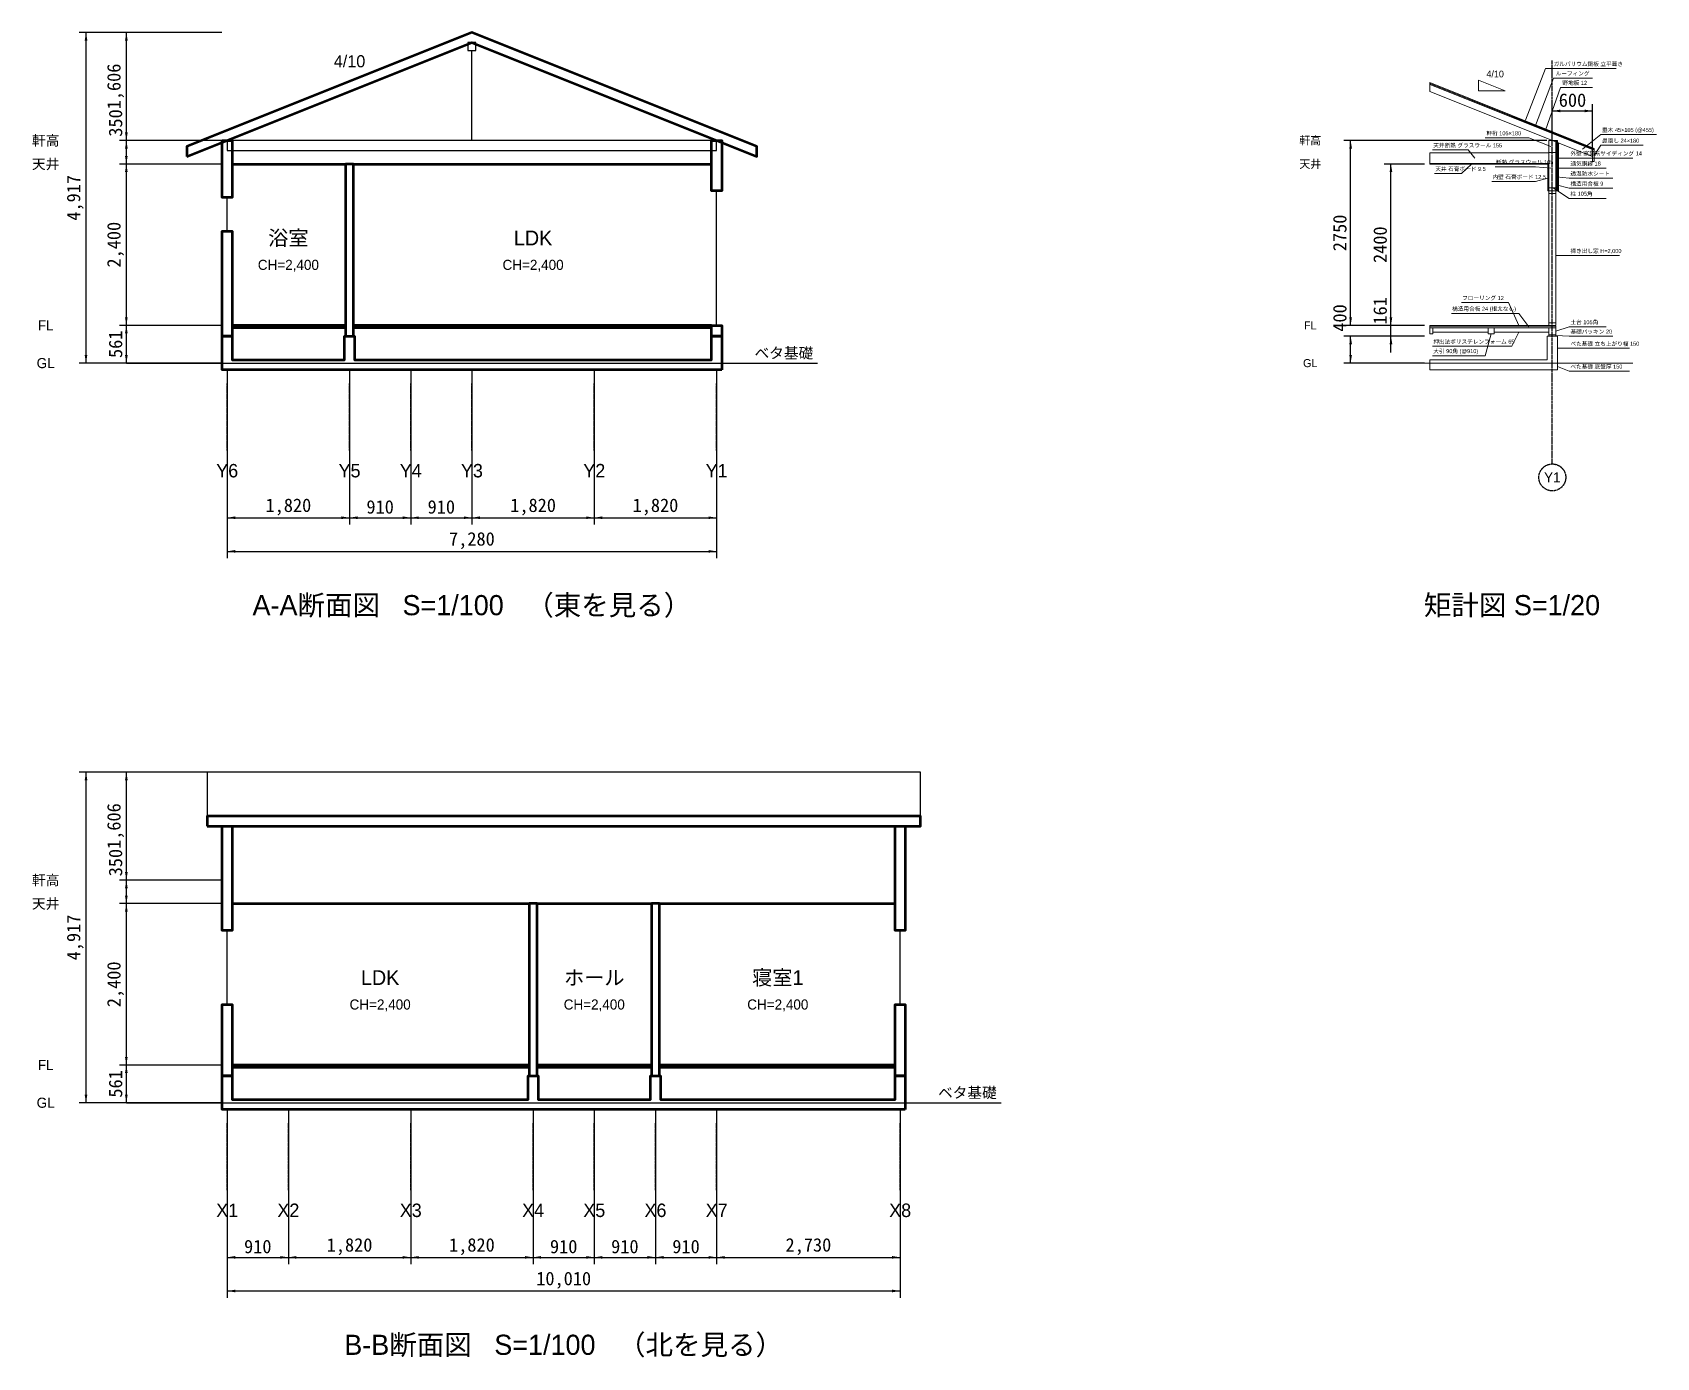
# Model space of a CAD drawing. Header units: millimetres. Extents: x -2900 to 51550, y -25289 to 10180.
# Drawn here: x 27394 to 51550, y -25289 to -5583 of the extents above; entities that cross this region are included whole.
import ezdxf
from ezdxf.enums import TextEntityAlignment as Align

# ---------------------------------------------------------------- set-up
doc = ezdxf.new("R2010")
doc.units = ezdxf.units.MM
doc.linetypes.add('CENTER', pattern=[50.8, 31.75, -6.35, 6.35, -6.35])
for name, color, linetype in [('DIM', 2, 'CONTINUOUS'), ('GRID', 1, 'CENTER'), ('SECT', 7, 'CONTINUOUS'), ('SECT_VIEW', 8, 'CONTINUOUS'), ('TEXT', 7, 'CONTINUOUS')]:
    doc.layers.add(name, color=color, linetype=linetype)
doc.layers.add('KANA_CUT', color=7, linetype='CONTINUOUS', lineweight=0)
doc.layers.add('KANA_VIEW', color=8, linetype='CONTINUOUS', lineweight=0)
doc.layers.add('KANA_INS', color=94, linetype='CONTINUOUS', lineweight=0, true_color=0x00aa00)
doc.styles.add('kst32b', font='kst32b')
doc.dimstyles.get("Standard").update_dxf_attribs({"dimtxt": 200, "dimasz": 120, "dimexe": 100, "dimexo": 80, "dimgap": 60, "dimtad": 0, "dimtoh": 1, "dimzin": 12, "dimdsep": 46, "dimcen": 0.09, "dimazin": 3, "dimtfac": 1, "dimtdec": 4, "dimtofl": 0, "dimtmove": 0, "dimatfit": 3, "dimfxl": 1, "dimtolj": 1, "dimtzin": 0, "dimarcsym": 0})

# ---------------------------------------------------------------- blocks, each defined once
blk = doc.blocks.new('*D59')
at = {"layer": 'DIM', "color": 0, "linetype": 'ByBlock', "lineweight": -2}
for p, q in [((30290, -10580), (30290, -12900)), ((32110, -10580), (32110, -12900)), ((30290, -12800), (32110, -12800))]:
    blk.add_line(p, q, dxfattribs=at)
for points in [[(30290, -12800), (30410, -12780), (30410, -12820)], [(32110, -12800), (31990, -12820), (31990, -12780)]]:
    blk.add_solid(points, dxfattribs=at)
at = {"layer": 'DIM', "color": 0, "linetype": 'CONTINUOUS', "lineweight": -2, "insert": (31200, -12640), "char_height": 200, "width": 588.89, "attachment_point": 5}
blk.add_mtext('1,820', dxfattribs=at)
blk = doc.blocks.new('*D60')
at = {"layer": 'DIM', "color": 0, "linetype": 'ByBlock', "lineweight": -2}
for p, q in [((32110, -10580), (32110, -12900)), ((33020, -10580), (33020, -12900)), ((32110, -12800), (33020, -12800))]:
    blk.add_line(p, q, dxfattribs=at)
for points in [[(32110, -12800), (32230, -12780), (32230, -12820)], [(33020, -12800), (32900, -12820), (32900, -12780)]]:
    blk.add_solid(points, dxfattribs=at)
at = {"layer": 'DIM', "color": 0, "linetype": 'CONTINUOUS', "lineweight": -2, "insert": (32565, -12640), "char_height": 200, "width": 355.56, "attachment_point": 5}
blk.add_mtext('910', dxfattribs=at)
blk = doc.blocks.new('*D61')
at = {"layer": 'DIM', "color": 0, "linetype": 'ByBlock', "lineweight": -2}
for p, q in [((33020, -10580), (33020, -12900)), ((33930, -10580), (33930, -12900)), ((33020, -12800), (33930, -12800))]:
    blk.add_line(p, q, dxfattribs=at)
for points in [[(33020, -12800), (33140, -12780), (33140, -12820)], [(33930, -12800), (33810, -12820), (33810, -12780)]]:
    blk.add_solid(points, dxfattribs=at)
at = {"layer": 'DIM', "color": 0, "linetype": 'CONTINUOUS', "lineweight": -2, "insert": (33475, -12640), "char_height": 200, "width": 355.56, "attachment_point": 5}
blk.add_mtext('910', dxfattribs=at)
blk = doc.blocks.new('*D62')
at = {"layer": 'DIM', "color": 0, "linetype": 'ByBlock', "lineweight": -2}
for p, q in [((33930, -10580), (33930, -12900)), ((35750, -10580), (35750, -12900)), ((33930, -12800), (35750, -12800))]:
    blk.add_line(p, q, dxfattribs=at)
for points in [[(33930, -12800), (34050, -12780), (34050, -12820)], [(35750, -12800), (35630, -12820), (35630, -12780)]]:
    blk.add_solid(points, dxfattribs=at)
at = {"layer": 'DIM', "color": 0, "linetype": 'CONTINUOUS', "lineweight": -2, "insert": (34840, -12640), "char_height": 200, "width": 588.89, "attachment_point": 5}
blk.add_mtext('1,820', dxfattribs=at)
blk = doc.blocks.new('*D63')
at = {"layer": 'DIM', "color": 0, "linetype": 'ByBlock', "lineweight": -2}
for p, q in [((35750, -10580), (35750, -12900)), ((37570, -10580), (37570, -12900)), ((35750, -12800), (37570, -12800))]:
    blk.add_line(p, q, dxfattribs=at)
for points in [[(35750, -12800), (35870, -12780), (35870, -12820)], [(37570, -12800), (37450, -12820), (37450, -12780)]]:
    blk.add_solid(points, dxfattribs=at)
at = {"layer": 'DIM', "color": 0, "linetype": 'CONTINUOUS', "lineweight": -2, "insert": (36660, -12640), "char_height": 200, "width": 588.89, "attachment_point": 5}
blk.add_mtext('1,820', dxfattribs=at)
blk = doc.blocks.new('*D64')
at = {"layer": 'DIM', "color": 0, "linetype": 'ByBlock', "lineweight": -2}
for p, q in [((30290, -10580), (30290, -13400)), ((37570, -10580), (37570, -13400)), ((30290, -13300), (37570, -13300))]:
    blk.add_line(p, q, dxfattribs=at)
for points in [[(30290, -13300), (30410, -13280), (30410, -13320)], [(37570, -13300), (37450, -13320), (37450, -13280)]]:
    blk.add_solid(points, dxfattribs=at)
at = {"layer": 'DIM', "color": 0, "linetype": 'CONTINUOUS', "lineweight": -2, "insert": (33930, -13140), "char_height": 200, "width": 633.33, "attachment_point": 5}
blk.add_mtext('7,280', dxfattribs=at)
blk = doc.blocks.new('*D65')
at = {"layer": 'DIM', "color": 0, "linetype": 'ByBlock', "lineweight": -2}
for p, q in [((30210, -9939), (28690, -9939)), ((28790, -10500), (28790, -9939)), ((30210, -10500), (28690, -10500))]:
    blk.add_line(p, q, dxfattribs=at)
for points in [[(28790, -9939), (28810, -10059), (28770, -10059)], [(28790, -10500), (28770, -10380), (28810, -10380)]]:
    blk.add_solid(points, dxfattribs=at)
at = {"layer": 'DIM', "color": 0, "linetype": 'CONTINUOUS', "lineweight": -2, "insert": (28630, -10220), "char_height": 200, "width": 355.56, "attachment_point": 5, "rotation": 90}
blk.add_mtext('561', dxfattribs=at)
blk = doc.blocks.new('*D66')
at = {"layer": 'DIM', "color": 0, "linetype": 'ByBlock', "lineweight": -2}
for p, q in [((30210, -7539), (28690, -7539)), ((28790, -9939), (28790, -7539)), ((30210, -9939), (28690, -9939))]:
    blk.add_line(p, q, dxfattribs=at)
for points in [[(28790, -7539), (28810, -7659), (28770, -7659)], [(28790, -9939), (28770, -9819), (28810, -9819)]]:
    blk.add_solid(points, dxfattribs=at)
at = {"layer": 'DIM', "color": 0, "linetype": 'CONTINUOUS', "lineweight": -2, "insert": (28630, -8739), "char_height": 200, "width": 655.56, "attachment_point": 5, "rotation": 90}
blk.add_mtext('2,400', dxfattribs=at)
blk = doc.blocks.new('*D67')
at = {"layer": 'DIM', "color": 0, "linetype": 'ByBlock', "lineweight": -2}
for p, q in [((30210, -7189), (28690, -7189)), ((28790, -7539), (28790, -7189)), ((30210, -7539), (28690, -7539))]:
    blk.add_line(p, q, dxfattribs=at)
for points in [[(28790, -7189), (28810, -7309), (28770, -7309)], [(28790, -7539), (28770, -7419), (28810, -7419)]]:
    blk.add_solid(points, dxfattribs=at)
at = {"layer": 'DIM', "color": 0, "linetype": 'CONTINUOUS', "lineweight": -2, "insert": (28630, -6929), "char_height": 200, "width": 400, "attachment_point": 5, "rotation": 90}
blk.add_mtext('350', dxfattribs=at)
blk = doc.blocks.new('*D68')
at = {"layer": 'DIM', "color": 0, "linetype": 'ByBlock', "lineweight": -2}
for p, q in [((30210, -5583), (28690, -5583)), ((28790, -7189), (28790, -5583)), ((30210, -7189), (28690, -7189))]:
    blk.add_line(p, q, dxfattribs=at)
for points in [[(28790, -5583), (28810, -5703), (28770, -5703)], [(28790, -7189), (28770, -7069), (28810, -7069)]]:
    blk.add_solid(points, dxfattribs=at)
at = {"layer": 'DIM', "color": 0, "linetype": 'CONTINUOUS', "lineweight": -2, "insert": (28630, -6386), "char_height": 200, "width": 588.89, "attachment_point": 5, "rotation": 90}
blk.add_mtext('1,606', dxfattribs=at)
blk = doc.blocks.new('*D69')
at = {"layer": 'DIM', "color": 0, "linetype": 'ByBlock', "lineweight": -2}
for p, q in [((30210, -5583), (28090, -5583)), ((28190, -10500), (28190, -5583)), ((30210, -10500), (28090, -10500))]:
    blk.add_line(p, q, dxfattribs=at)
for points in [[(28190, -5583), (28210, -5703), (28170, -5703)], [(28190, -10500), (28170, -10380), (28210, -10380)]]:
    blk.add_solid(points, dxfattribs=at)
at = {"layer": 'DIM', "color": 0, "linetype": 'CONTINUOUS', "lineweight": -2, "insert": (28030, -8042), "char_height": 200, "width": 611.11, "attachment_point": 5, "rotation": 90}
blk.add_mtext('4,917', dxfattribs=at)
blk = doc.blocks.new('*D70')
at = {"layer": 'DIM', "color": 0, "linetype": 'ByBlock', "lineweight": -2}
for p, q in [((30290, -21580), (30290, -23900)), ((31200, -21580), (31200, -23900)), ((30290, -23800), (31200, -23800))]:
    blk.add_line(p, q, dxfattribs=at)
for points in [[(30290, -23800), (30410, -23780), (30410, -23820)], [(31200, -23800), (31080, -23820), (31080, -23780)]]:
    blk.add_solid(points, dxfattribs=at)
at = {"layer": 'DIM', "color": 0, "linetype": 'CONTINUOUS', "lineweight": -2, "insert": (30745, -23640), "char_height": 200, "width": 355.56, "attachment_point": 5}
blk.add_mtext('910', dxfattribs=at)
blk = doc.blocks.new('*D71')
at = {"layer": 'DIM', "color": 0, "linetype": 'ByBlock', "lineweight": -2}
for p, q in [((31200, -21580), (31200, -23900)), ((33020, -21580), (33020, -23900)), ((31200, -23800), (33020, -23800))]:
    blk.add_line(p, q, dxfattribs=at)
for points in [[(31200, -23800), (31320, -23780), (31320, -23820)], [(33020, -23800), (32900, -23820), (32900, -23780)]]:
    blk.add_solid(points, dxfattribs=at)
at = {"layer": 'DIM', "color": 0, "linetype": 'CONTINUOUS', "lineweight": -2, "insert": (32110, -23640), "char_height": 200, "width": 588.89, "attachment_point": 5}
blk.add_mtext('1,820', dxfattribs=at)
blk = doc.blocks.new('*D72')
at = {"layer": 'DIM', "color": 0, "linetype": 'ByBlock', "lineweight": -2}
for p, q in [((33020, -21580), (33020, -23900)), ((34840, -21580), (34840, -23900)), ((33020, -23800), (34840, -23800))]:
    blk.add_line(p, q, dxfattribs=at)
for points in [[(33020, -23800), (33140, -23780), (33140, -23820)], [(34840, -23800), (34720, -23820), (34720, -23780)]]:
    blk.add_solid(points, dxfattribs=at)
at = {"layer": 'DIM', "color": 0, "linetype": 'CONTINUOUS', "lineweight": -2, "insert": (33930, -23640), "char_height": 200, "width": 588.89, "attachment_point": 5}
blk.add_mtext('1,820', dxfattribs=at)
blk = doc.blocks.new('*D73')
at = {"layer": 'DIM', "color": 0, "linetype": 'ByBlock', "lineweight": -2}
for p, q in [((34840, -21580), (34840, -23900)), ((35750, -21580), (35750, -23900)), ((34840, -23800), (35750, -23800))]:
    blk.add_line(p, q, dxfattribs=at)
for points in [[(34840, -23800), (34960, -23780), (34960, -23820)], [(35750, -23800), (35630, -23820), (35630, -23780)]]:
    blk.add_solid(points, dxfattribs=at)
at = {"layer": 'DIM', "color": 0, "linetype": 'CONTINUOUS', "lineweight": -2, "insert": (35295, -23640), "char_height": 200, "width": 355.56, "attachment_point": 5}
blk.add_mtext('910', dxfattribs=at)
blk = doc.blocks.new('*D74')
at = {"layer": 'DIM', "color": 0, "linetype": 'ByBlock', "lineweight": -2}
for p, q in [((35750, -21580), (35750, -23900)), ((36660, -21580), (36660, -23900)), ((35750, -23800), (36660, -23800))]:
    blk.add_line(p, q, dxfattribs=at)
for points in [[(35750, -23800), (35870, -23780), (35870, -23820)], [(36660, -23800), (36540, -23820), (36540, -23780)]]:
    blk.add_solid(points, dxfattribs=at)
at = {"layer": 'DIM', "color": 0, "linetype": 'CONTINUOUS', "lineweight": -2, "insert": (36205, -23640), "char_height": 200, "width": 355.56, "attachment_point": 5}
blk.add_mtext('910', dxfattribs=at)
blk = doc.blocks.new('*D75')
at = {"layer": 'DIM', "color": 0, "linetype": 'ByBlock', "lineweight": -2}
for p, q in [((36660, -21580), (36660, -23900)), ((37570, -21580), (37570, -23900)), ((36660, -23800), (37570, -23800))]:
    blk.add_line(p, q, dxfattribs=at)
for points in [[(36660, -23800), (36780, -23780), (36780, -23820)], [(37570, -23800), (37450, -23820), (37450, -23780)]]:
    blk.add_solid(points, dxfattribs=at)
at = {"layer": 'DIM', "color": 0, "linetype": 'CONTINUOUS', "lineweight": -2, "insert": (37115, -23640), "char_height": 200, "width": 355.56, "attachment_point": 5}
blk.add_mtext('910', dxfattribs=at)
blk = doc.blocks.new('*D76')
at = {"layer": 'DIM', "color": 0, "linetype": 'ByBlock', "lineweight": -2}
for p, q in [((37570, -21580), (37570, -23900)), ((40300, -21580), (40300, -23900)), ((37570, -23800), (40300, -23800))]:
    blk.add_line(p, q, dxfattribs=at)
for points in [[(37570, -23800), (37690, -23780), (37690, -23820)], [(40300, -23800), (40180, -23820), (40180, -23780)]]:
    blk.add_solid(points, dxfattribs=at)
at = {"layer": 'DIM', "color": 0, "linetype": 'CONTINUOUS', "lineweight": -2, "insert": (38935, -23640), "char_height": 200, "width": 633.33, "attachment_point": 5}
blk.add_mtext('2,730', dxfattribs=at)
blk = doc.blocks.new('*D77')
at = {"layer": 'DIM', "color": 0, "linetype": 'ByBlock', "lineweight": -2}
for p, q in [((30290, -21580), (30290, -24400)), ((40300, -21580), (40300, -24400)), ((30290, -24300), (40300, -24300))]:
    blk.add_line(p, q, dxfattribs=at)
for points in [[(30290, -24300), (30410, -24280), (30410, -24320)], [(40300, -24300), (40180, -24320), (40180, -24280)]]:
    blk.add_solid(points, dxfattribs=at)
at = {"layer": 'DIM', "color": 0, "linetype": 'CONTINUOUS', "lineweight": -2, "insert": (35295, -24140), "char_height": 200, "width": 700, "attachment_point": 5}
blk.add_mtext('10,010', dxfattribs=at)
blk = doc.blocks.new('*D78')
at = {"layer": 'DIM', "color": 0, "linetype": 'ByBlock', "lineweight": -2}
for p, q in [((30210, -20939), (28690, -20939)), ((28790, -21500), (28790, -20939)), ((30210, -21500), (28690, -21500))]:
    blk.add_line(p, q, dxfattribs=at)
for points in [[(28790, -20939), (28810, -21059), (28770, -21059)], [(28790, -21500), (28770, -21380), (28810, -21380)]]:
    blk.add_solid(points, dxfattribs=at)
at = {"layer": 'DIM', "color": 0, "linetype": 'CONTINUOUS', "lineweight": -2, "insert": (28630, -21220), "char_height": 200, "width": 355.56, "attachment_point": 5, "rotation": 90}
blk.add_mtext('561', dxfattribs=at)
blk = doc.blocks.new('*D79')
at = {"layer": 'DIM', "color": 0, "linetype": 'ByBlock', "lineweight": -2}
for p, q in [((30210, -18539), (28690, -18539)), ((28790, -20939), (28790, -18539)), ((30210, -20939), (28690, -20939))]:
    blk.add_line(p, q, dxfattribs=at)
for points in [[(28790, -18539), (28810, -18659), (28770, -18659)], [(28790, -20939), (28770, -20819), (28810, -20819)]]:
    blk.add_solid(points, dxfattribs=at)
at = {"layer": 'DIM', "color": 0, "linetype": 'CONTINUOUS', "lineweight": -2, "insert": (28630, -19739), "char_height": 200, "width": 655.56, "attachment_point": 5, "rotation": 90}
blk.add_mtext('2,400', dxfattribs=at)
blk = doc.blocks.new('*D80')
at = {"layer": 'DIM', "color": 0, "linetype": 'ByBlock', "lineweight": -2}
for p, q in [((30210, -18189), (28690, -18189)), ((28790, -18539), (28790, -18189)), ((30210, -18539), (28690, -18539))]:
    blk.add_line(p, q, dxfattribs=at)
for points in [[(28790, -18189), (28810, -18309), (28770, -18309)], [(28790, -18539), (28770, -18419), (28810, -18419)]]:
    blk.add_solid(points, dxfattribs=at)
at = {"layer": 'DIM', "color": 0, "linetype": 'CONTINUOUS', "lineweight": -2, "insert": (28630, -17929), "char_height": 200, "width": 400, "attachment_point": 5, "rotation": 90}
blk.add_mtext('350', dxfattribs=at)
blk = doc.blocks.new('*D81')
at = {"layer": 'DIM', "color": 0, "linetype": 'ByBlock', "lineweight": -2}
for p, q in [((30210, -16583), (28690, -16583)), ((28790, -18189), (28790, -16583)), ((30210, -18189), (28690, -18189))]:
    blk.add_line(p, q, dxfattribs=at)
for points in [[(28790, -16583), (28810, -16703), (28770, -16703)], [(28790, -18189), (28770, -18069), (28810, -18069)]]:
    blk.add_solid(points, dxfattribs=at)
at = {"layer": 'DIM', "color": 0, "linetype": 'CONTINUOUS', "lineweight": -2, "insert": (28630, -17386), "char_height": 200, "width": 588.89, "attachment_point": 5, "rotation": 90}
blk.add_mtext('1,606', dxfattribs=at)
blk = doc.blocks.new('*D82')
at = {"layer": 'DIM', "color": 0, "linetype": 'ByBlock', "lineweight": -2}
for p, q in [((30210, -16583), (28090, -16583)), ((28190, -21500), (28190, -16583)), ((30210, -21500), (28090, -21500))]:
    blk.add_line(p, q, dxfattribs=at)
for points in [[(28190, -16583), (28210, -16703), (28170, -16703)], [(28190, -21500), (28170, -21380), (28210, -21380)]]:
    blk.add_solid(points, dxfattribs=at)
at = {"layer": 'DIM', "color": 0, "linetype": 'CONTINUOUS', "lineweight": -2, "insert": (28030, -19042), "char_height": 200, "width": 611.11, "attachment_point": 5, "rotation": 90}
blk.add_mtext('4,917', dxfattribs=at)
blk = doc.blocks.new('*D83')
at = {"layer": 'DIM', "color": 0, "linetype": 'ByBlock', "lineweight": -2}
for p, q in [((47600, -10340), (47600, -9699)), ((48100, -9939), (47500, -9939)), ((48100, -10100), (47500, -10100))]:
    blk.add_line(p, q, dxfattribs=at)
for points in [[(47600, -9939), (47580, -9819), (47620, -9819)], [(47600, -10100), (47620, -10220), (47580, -10220)]]:
    blk.add_solid(points, dxfattribs=at)
at = {"layer": 'DIM', "color": 0, "linetype": 'CONTINUOUS', "lineweight": -2, "insert": (47440, -9723), "char_height": 200, "width": 311.11, "attachment_point": 5, "rotation": 90}
blk.add_mtext('161', dxfattribs=at)
blk = doc.blocks.new('*D84')
at = {"layer": 'DIM', "color": 0, "linetype": 'ByBlock', "lineweight": -2}
for p, q in [((48100, -7539), (47500, -7539)), ((47600, -9939), (47600, -7539)), ((48100, -9939), (47500, -9939))]:
    blk.add_line(p, q, dxfattribs=at)
for points in [[(47600, -7539), (47620, -7659), (47580, -7659)], [(47600, -9939), (47580, -9819), (47620, -9819)]]:
    blk.add_solid(points, dxfattribs=at)
at = {"layer": 'DIM', "color": 0, "linetype": 'CONTINUOUS', "lineweight": -2, "insert": (47440, -8739), "char_height": 200, "width": 577.78, "attachment_point": 5, "rotation": 90}
blk.add_mtext('2400', dxfattribs=at)
blk = doc.blocks.new('*D85')
at = {"layer": 'DIM', "color": 0, "linetype": 'ByBlock', "lineweight": -2}
for p, q in [((49920, -7189), (46900, -7189)), ((47000, -9939), (47000, -7189)), ((48100, -9939), (46900, -9939))]:
    blk.add_line(p, q, dxfattribs=at)
for points in [[(47000, -7189), (47020, -7309), (46980, -7309)], [(47000, -9939), (46980, -9819), (47020, -9819)]]:
    blk.add_solid(points, dxfattribs=at)
at = {"layer": 'DIM', "color": 0, "linetype": 'CONTINUOUS', "lineweight": -2, "insert": (46840, -8564), "char_height": 200, "width": 555.56, "attachment_point": 5, "rotation": 90}
blk.add_mtext('2750', dxfattribs=at)
blk = doc.blocks.new('*D86')
at = {"layer": 'DIM', "color": 0, "linetype": 'ByBlock', "lineweight": -2}
for p, q in [((50000, -7109), (50000, -6650)), ((50000, -6750), (50600, -6750)), ((50600, -7349), (50600, -6650))]:
    blk.add_line(p, q, dxfattribs=at)
for points in [[(50000, -6750), (50120, -6730), (50120, -6770)], [(50600, -6750), (50480, -6770), (50480, -6730)]]:
    blk.add_solid(points, dxfattribs=at)
at = {"layer": 'DIM', "color": 0, "linetype": 'CONTINUOUS', "lineweight": -2, "insert": (50300, -6590), "char_height": 200, "width": 400, "attachment_point": 5}
blk.add_mtext('600', dxfattribs=at)
blk = doc.blocks.new('*D87')
at = {"layer": 'DIM', "color": 0, "linetype": 'ByBlock', "lineweight": -2}
for p, q in [((48100, -10100), (46900, -10100)), ((47000, -10500), (47000, -10100)), ((48100, -10500), (46900, -10500))]:
    blk.add_line(p, q, dxfattribs=at)
for points in [[(47000, -10100), (47020, -10220), (46980, -10220)], [(47000, -10500), (46980, -10380), (47020, -10380)]]:
    blk.add_solid(points, dxfattribs=at)
at = {"layer": 'DIM', "color": 0, "linetype": 'CONTINUOUS', "lineweight": -2, "insert": (46840, -9829), "char_height": 200, "width": 422.22, "attachment_point": 5, "rotation": 90}
blk.add_mtext('400', dxfattribs=at)

msp = doc.modelspace()

# ---------------------------------------------------------------- linework, layer by layer
at = {"layer": 'GRID'}
for p, q in [((50000, -12000), (50000, -6000)), ((30290, -11800), (30290, -10800)), ((32110, -11800), (32110, -10800)), ((33020, -11800), (33020, -10800)), ((33930, -11800), (33930, -10800)), ((35750, -11800), (35750, -10800)), ((37570, -11800), (37570, -10800)), ((30290, -22800), (30290, -21800)), ((31200, -22800), (31200, -21800)), ((33020, -22800), (33020, -21800)), ((34840, -22800), (34840, -21800)), ((35750, -22800), (35750, -21800)), ((36660, -22800), (36660, -21800)), ((37570, -22800), (37570, -21800)), ((40300, -22800), (40300, -21800))]:
    msp.add_line(p, q, dxfattribs=at)
msp.add_circle((50000, -12200), 200, dxfattribs=at)
at = {"layer": 'KANA_CUT'}
for points in [[(48180, -6356), (50600, -7324), (50600, -7312), (48180, -6344)], [(48180, -6461), (50600, -7429), (50600, -7324), (48180, -6356)], [(49947.5, -7369), (50052.5, -7369), (50052.5, -7189), (49947.5, -7189)], [(50052.5, -7939), (50061.5, -7939), (50061.5, -7189), (50052.5, -7189)], [(49947.5, -7939), (50052.5, -7939), (50052.5, -7369), (49947.5, -7369)], [(50600, -7504), (50624, -7504), (50624, -7324), (50600, -7324)], [(48180, -9975), (50052.5, -9975), (50052.5, -9951), (48180, -9951)], [(48180, -10065), (48225, -10065), (48225, -9975), (48180, -9975)], [(48180, -10600), (50075, -10600), (50075, -10100), (49925, -10100), (49925, -10450), (48180, -10450)], [(49045, -10065), (49135, -10065), (49135, -9975), (49045, -9975)], [(49947.5, -10080), (50052.5, -10080), (50052.5, -9975), (49947.5, -9975)], [(49947.5, -10100), (50052.5, -10100), (50052.5, -10080), (49947.5, -10080)]]:
    msp.add_lwpolyline(points, close=True, dxfattribs=at)
at = {"layer": 'KANA_INS'}
for points in [[(48180, -7529.5), (49947.5, -7529.5), (49947.5, -7374.5), (48180, -7374.5)], [(49947.5, -7894), (50052.5, -7894), (50052.5, -7369), (49947.5, -7369)], [(48225, -10040), (49045, -10040), (49045, -9975), (48225, -9975)], [(49135, -10040), (49947.5, -10040), (49947.5, -9975), (49135, -9975)]]:
    msp.add_lwpolyline(points, close=True, dxfattribs=at)
at = {"layer": 'KANA_VIEW'}
for p, q in [((48180, -6340), (50624, -7317.6)), ((49947.5, -7979), (50052.5, -7979)), ((49947.5, -9899), (50052.5, -9899)), ((47600, -10500), (51200, -10500))]:
    msp.add_line(p, q, dxfattribs=at)
for points in [[(49600, -6889), (49900, -6120), (50950, -6120)], [(49750, -6968), (50020, -6260), (50600, -6260)], [(49900, -7038), (50120, -6400), (50600, -6400)], [(49980, -7279), (49650, -7150), (49000, -7150)], [(50450, -7320), (50720, -7100), (51550, -7100)], [(48850, -7450), (48750, -7330), (48220, -7330)], [(50086, -7450), (50250, -7450), (51200, -7450)], [(50624, -7414), (50720, -7260), (51350, -7260)], [(48800, -7539), (48650, -7680), (48250, -7680)], [(49980, -7600), (49750, -7580), (49150, -7580)], [(50070, -7600), (50250, -7600), (50800, -7600)], [(49935, -7750), (49750, -7800), (49100, -7800)], [(50020, -7900), (50250, -8050), (50800, -8050)], [(50057, -7850), (50250, -7900), (50900, -7900)], [(50061.5, -7730), (50250, -7750), (50900, -7750)], [(50052.5, -8900), (50250, -8900), (51000, -8900)], [(49500, -9939), (49350, -9600), (48650, -9600)], [(49650, -9963), (49500, -9760), (48500, -9760)], [(49500, -10040), (49400, -10250), (48220, -10250)], [(49090, -10065), (49000, -10390), (48220, -10390)], [(50052.5, -10025), (50250, -9960), (50800, -9960)], [(50052.5, -10090), (50250, -10100), (50900, -10100)], [(50075, -10280), (50250, -10280), (51150, -10280)], [(50075, -10550), (50250, -10620), (51150, -10620)]]:
    msp.add_lwpolyline(points, dxfattribs=at)
for points in [[(48180, -6344), (50624, -7321.6), (50624, -7306.6), (48180, -6329)], [(48900, -6450), (49300, -6450), (48900, -6290)], [(50061.5, -7939), (50079.5, -7939), (50079.5, -7189), (50061.5, -7189)], [(50079.5, -7939), (50093.5, -7939), (50093.5, -7226.4), (50079.5, -7220.8)], [(48180, -7539), (49935, -7539), (49935, -7529.5), (48180, -7529.5)], [(49935, -7939), (49947.5, -7939), (49947.5, -7539), (49935, -7539)], [(49947.5, -9939), (50052.5, -9939), (50052.5, -7939), (49947.5, -7939)], [(48180, -9951), (49947.5, -9951), (49947.5, -9939), (48180, -9939)]]:
    msp.add_lwpolyline(points, close=True, dxfattribs=at)
at = {"layer": 'SECT', "lineweight": 50}
for p, q in [((30365, -7539), (32050, -7539)), ((32170, -7539), (37495, -7539)), ((30365, -18539), (34780, -18539)), ((34900, -18539), (36600, -18539)), ((36720, -18539), (40225, -18539))]:
    msp.add_line(p, q, dxfattribs=at)
for points in [[(29690, -7429), (33930, -5733), (38170, -7429), (38170, -7279), (33930, -5583), (29690, -7279)], [(30215, -7189), (30365, -7189), (30365, -8039), (30215, -8039)], [(37495, -7189), (37645, -7189), (37645, -7939), (37495, -7939)], [(32170, -10100), (32170, -7539), (32050, -7539), (32050, -10100)], [(30365, -10100), (30215, -10100), (30215, -8539), (30365, -8539)], [(37645, -10600), (37495, -10600), (32185, -10600), (32035, -10600), (30365, -10600), (30215, -10600), (30215, -10450), (30215, -10100), (30365, -10100), (30365, -10450), (32035, -10450), (32035, -10100), (32185, -10100), (32185, -10450), (37495, -10450), (37495, -10100), (37645, -10100), (37645, -10450)], [(30365, -9969), (32050, -9969), (32050, -9939), (30365, -9939)], [(32170, -9969), (37495, -9969), (37495, -9939), (32170, -9939)], [(37645, -10100), (37495, -10100), (37495, -9939), (37645, -9939)], [(29990, -17389), (40600, -17389), (40600, -17239), (29990, -17239)], [(30215, -17389), (30365, -17389), (30365, -18939), (30215, -18939)], [(40225, -17389), (40375, -17389), (40375, -18939), (40225, -18939)], [(34900, -21100), (34900, -18539), (34780, -18539), (34780, -21100)], [(36720, -21100), (36720, -18539), (36600, -18539), (36600, -21100)], [(30365, -21100), (30215, -21100), (30215, -20039), (30365, -20039)], [(40375, -21100), (40225, -21100), (40225, -20039), (40375, -20039)], [(30365, -20969), (34780, -20969), (34780, -20939), (30365, -20939)], [(34900, -20969), (36600, -20969), (36600, -20939), (34900, -20939)], [(36720, -20969), (40225, -20969), (40225, -20939), (36720, -20939)], [(40375, -21600), (40225, -21600), (36735, -21600), (36585, -21600), (34915, -21600), (34765, -21600), (30365, -21600), (30215, -21600), (30215, -21450), (30215, -21100), (30365, -21100), (30365, -21450), (34765, -21450), (34765, -21100), (34915, -21100), (34915, -21450), (36585, -21450), (36585, -21100), (36735, -21100), (36735, -21450), (40225, -21450), (40225, -21100), (40375, -21100), (40375, -21450)]]:
    msp.add_lwpolyline(points, close=True, dxfattribs=at)
at = {"layer": 'SECT_VIEW'}
for p, q in [((33930, -7189), (33930, -5853)), ((37570, -9939), (37570, -7939)), ((30290, -8539), (30290, -8039)), ((28790, -10500), (39070, -10500)), ((30290, -20039), (30290, -18939)), ((40300, -20039), (40300, -18939)), ((28790, -21500), (41800, -21500))]:
    msp.add_line(p, q, dxfattribs=at)
for points in [[(33870, -5853), (33990, -5853), (33990, -5733), (33870, -5733)], [(30290, -7339), (37570, -7339), (37570, -7189), (30290, -7189)], [(29990, -17239), (40600, -17239), (40600, -16583), (29990, -16583)]]:
    msp.add_lwpolyline(points, close=True, dxfattribs=at)

# ---------------------------------------------------------------- texts
at = {"layer": 'GRID', "style": 'kst32b'}
for s, p in [('Y6', (30290, -12100)), ('Y5', (32110, -12100)), ('Y4', (33020, -12100)), ('Y3', (33930, -12100)), ('Y2', (35750, -12100)), ('Y1', (37570, -12100)), ('X1', (30290, -23100)), ('X2', (31200, -23100)), ('X3', (33020, -23100)), ('X4', (34840, -23100)), ('X5', (35750, -23100)), ('X6', (36660, -23100)), ('X7', (37570, -23100)), ('X8', (40300, -23100))]:
    msp.add_text(s, height=200, dxfattribs=at).set_placement(p, align=Align.MIDDLE_CENTER)
at = {"layer": 'TEXT', "style": 'kst32b'}
for s, height, p in [('4/10', 180, (32110, -6011)), ('軒高', 150, (27590, -7189)), ('軒高', 120, (46400, -7189)), ('天井', 150, (27590, -7539)), ('天井', 120, (46400, -7539)), ('浴室', 220, (31200, -8639)), ('LDK', 220, (34840, -8639)), ('CH=2,400', 150, (31200, -9039)), ('CH=2,400', 150, (34840, -9039)), ('FL', 150, (27590, -9939)), ('FL', 120, (46400, -9939)), ('ベタ基礎', 160, (38570, -10350)), ('GL', 150, (27590, -10500)), ('GL', 120, (46400, -10500)), ('Y1', 150, (50000, -12200)), ('A-A断面図   S=1/100   （東を見る）', 300, (33930, -14100)), ('矩計図 S=1/20', 300, (49400, -14100)), ('軒高', 150, (27590, -18189)), ('天井', 150, (27590, -18539)), ('LDK', 220, (32565, -19639)), ('ホール', 220, (35750, -19639)), ('寝室1', 220, (38480, -19639)), ('CH=2,400', 150, (32565, -20039)), ('CH=2,400', 150, (35750, -20039)), ('CH=2,400', 150, (38480, -20039)), ('FL', 150, (27590, -20939)), ('ベタ基礎', 160, (41300, -21350)), ('GL', 150, (27590, -21500)), ('B-B断面図   S=1/100   （北を見る）', 300, (35295, -25100))]:
    msp.add_text(s, height=height, dxfattribs=at).set_placement(p, align=Align.MIDDLE_CENTER)
for s, p in [('ガルバリウム鋼板 立平葺き', (50020, -6100)), ('ルーフィング', (50050, -6240)), ('野地板 12', (50150, -6380)), ('垂木 45×105 (@455)', (50740, -7080)), ('天井断熱 グラスウール 155', (48230, -7310)), ('軒桁 105×180', (49020, -7130)), ('鼻隠し 24×180', (50740, -7240)), ('断熱 グラスウール 105', (49160, -7560)), ('外壁 窯業系サイディング 14', (50270, -7430)), ('天井 石膏ボード 9.5', (48260, -7660)), ('内壁 石膏ボード 12.5', (49110, -7780)), ('通気胴縁 18', (50270, -7580)), ('透湿防水シート', (50270, -7730)), ('柱 105角', (50270, -8030)), ('構造用合板 9', (50270, -7880)), ('掃き出し窓 H=2,000', (50270, -8880)), ('構造用合板 24 (根太なし)', (48510, -9740)), ('フローリング 12', (48660, -9580)), ('土台 105角', (50270, -9940)), ('押出法ポリスチレンフォーム 65', (48230, -10230)), ('基礎パッキン 20', (50270, -10080)), ('大引 90角 (@910)', (48230, -10370)), ('べた基礎 立ち上がり幅 150', (50270, -10260)), ('べた基礎 底盤厚 150', (50270, -10600))]:
    msp.add_text(s, height=60, dxfattribs=at).set_placement(p, align=Align.BOTTOM_LEFT)
msp.add_text('4/10', height=100, dxfattribs=at).set_placement((49150, -6280), align=Align.BOTTOM_CENTER)

# ---------------------------------------------------------------- dimensions: what is measured, and where the dimension line sits
at = {"layer": 'DIM'}
for base, p1, p2, text, picture, middle in [((28190, -10500), (30290, -10500), (30290, -5583), '4,917', '*D69', (28030, -8041.5)), ((28790, -7189), (30290, -7189), (30290, -5583), '1,606', '*D68', (28630, -6386)), ((28790, -7539), (30290, -7539), (30290, -7189), '350', '*D67', (28629.625, -7364)), ((28790, -9939), (30290, -9939), (30290, -7539), '2,400', '*D66', (28630, -8739)), ((28790, -10500), (30290, -10500), (30290, -9939), '561', '*D65', (28629.625, -10219.5)), ((28190, -21500), (30290, -21500), (30290, -16583), '4,917', '*D82', (28030, -19041.5)), ((28790, -18189), (30290, -18189), (30290, -16583), '1,606', '*D81', (28630, -17386)), ((28790, -18539), (30290, -18539), (30290, -18189), '350', '*D80', (28629.625, -18364)), ((28790, -20939), (30290, -20939), (30290, -18539), '2,400', '*D79', (28630, -19739)), ((28790, -21500), (30290, -21500), (30290, -20939), '561', '*D78', (28629.625, -21219.5))]:
    dim = msp.add_linear_dim(base=base, p1=p1, p2=p2, angle=90, text=text, dimstyle='Standard', dxfattribs=at)
    dim.commit()
    dim.dimension.update_dxf_attribs({"geometry": picture, "text_midpoint": middle})
dim = msp.add_linear_dim(base=(50300, -6750), p1=(50000, -7189), p2=(50600, -7429), dimstyle='Standard', dxfattribs=at)
dim.commit()
dim.dimension.update_dxf_attribs({"geometry": '*D86', "text_midpoint": (50300, -6590)})
for base, p1, p2, picture, middle in [((47000, -8564), (48180, -9939), (50000, -7189), '*D85', (46840, -8564)), ((47600, -8739), (48180, -9939), (48180, -7539), '*D84', (47440, -8739)), ((47000, -10300), (48180, -10500), (48180, -10100), '*D87', (46840, -10300)), ((47600, -10019.5), (48180, -10100), (48180, -9939), '*D83', (47440, -10019.5))]:
    dim = msp.add_linear_dim(base=base, p1=p1, p2=p2, angle=90, dimstyle='Standard', dxfattribs=at)
    dim.commit()
    dim.dimension.update_dxf_attribs({"geometry": picture, "text_midpoint": middle})
for base, p1, p2, text, picture, middle in [((30290, -12800), (30290, -10500), (32110, -10500), '1,820', '*D59', (31200, -12640)), ((30290, -13300), (30290, -10500), (37570, -10500), '7,280', '*D64', (33930, -13140)), ((32110, -12800), (32110, -10500), (33020, -10500), '910', '*D60', (32565, -12640)), ((33020, -12800), (33020, -10500), (33930, -10500), '910', '*D61', (33475, -12640)), ((33930, -12800), (33930, -10500), (35750, -10500), '1,820', '*D62', (34840, -12640)), ((35750, -12800), (35750, -10500), (37570, -10500), '1,820', '*D63', (36660, -12640)), ((30290, -23800), (30290, -21500), (31200, -21500), '910', '*D70', (30745, -23640)), ((30290, -24300), (30290, -21500), (40300, -21500), '10,010', '*D77', (35295, -24140)), ((31200, -23800), (31200, -21500), (33020, -21500), '1,820', '*D71', (32110, -23640)), ((33020, -23800), (33020, -21500), (34840, -21500), '1,820', '*D72', (33930, -23640)), ((34840, -23800), (34840, -21500), (35750, -21500), '910', '*D73', (35295, -23640)), ((35750, -23800), (35750, -21500), (36660, -21500), '910', '*D74', (36205, -23640)), ((36660, -23800), (36660, -21500), (37570, -21500), '910', '*D75', (37115, -23640)), ((37570, -23800), (37570, -21500), (40300, -21500), '2,730', '*D76', (38935, -23640))]:
    dim = msp.add_linear_dim(base=base, p1=p1, p2=p2, text=text, dimstyle='Standard', dxfattribs=at)
    dim.commit()
    dim.dimension.update_dxf_attribs({"geometry": picture, "text_midpoint": middle})

doc.saveas('drawing.dxf')
